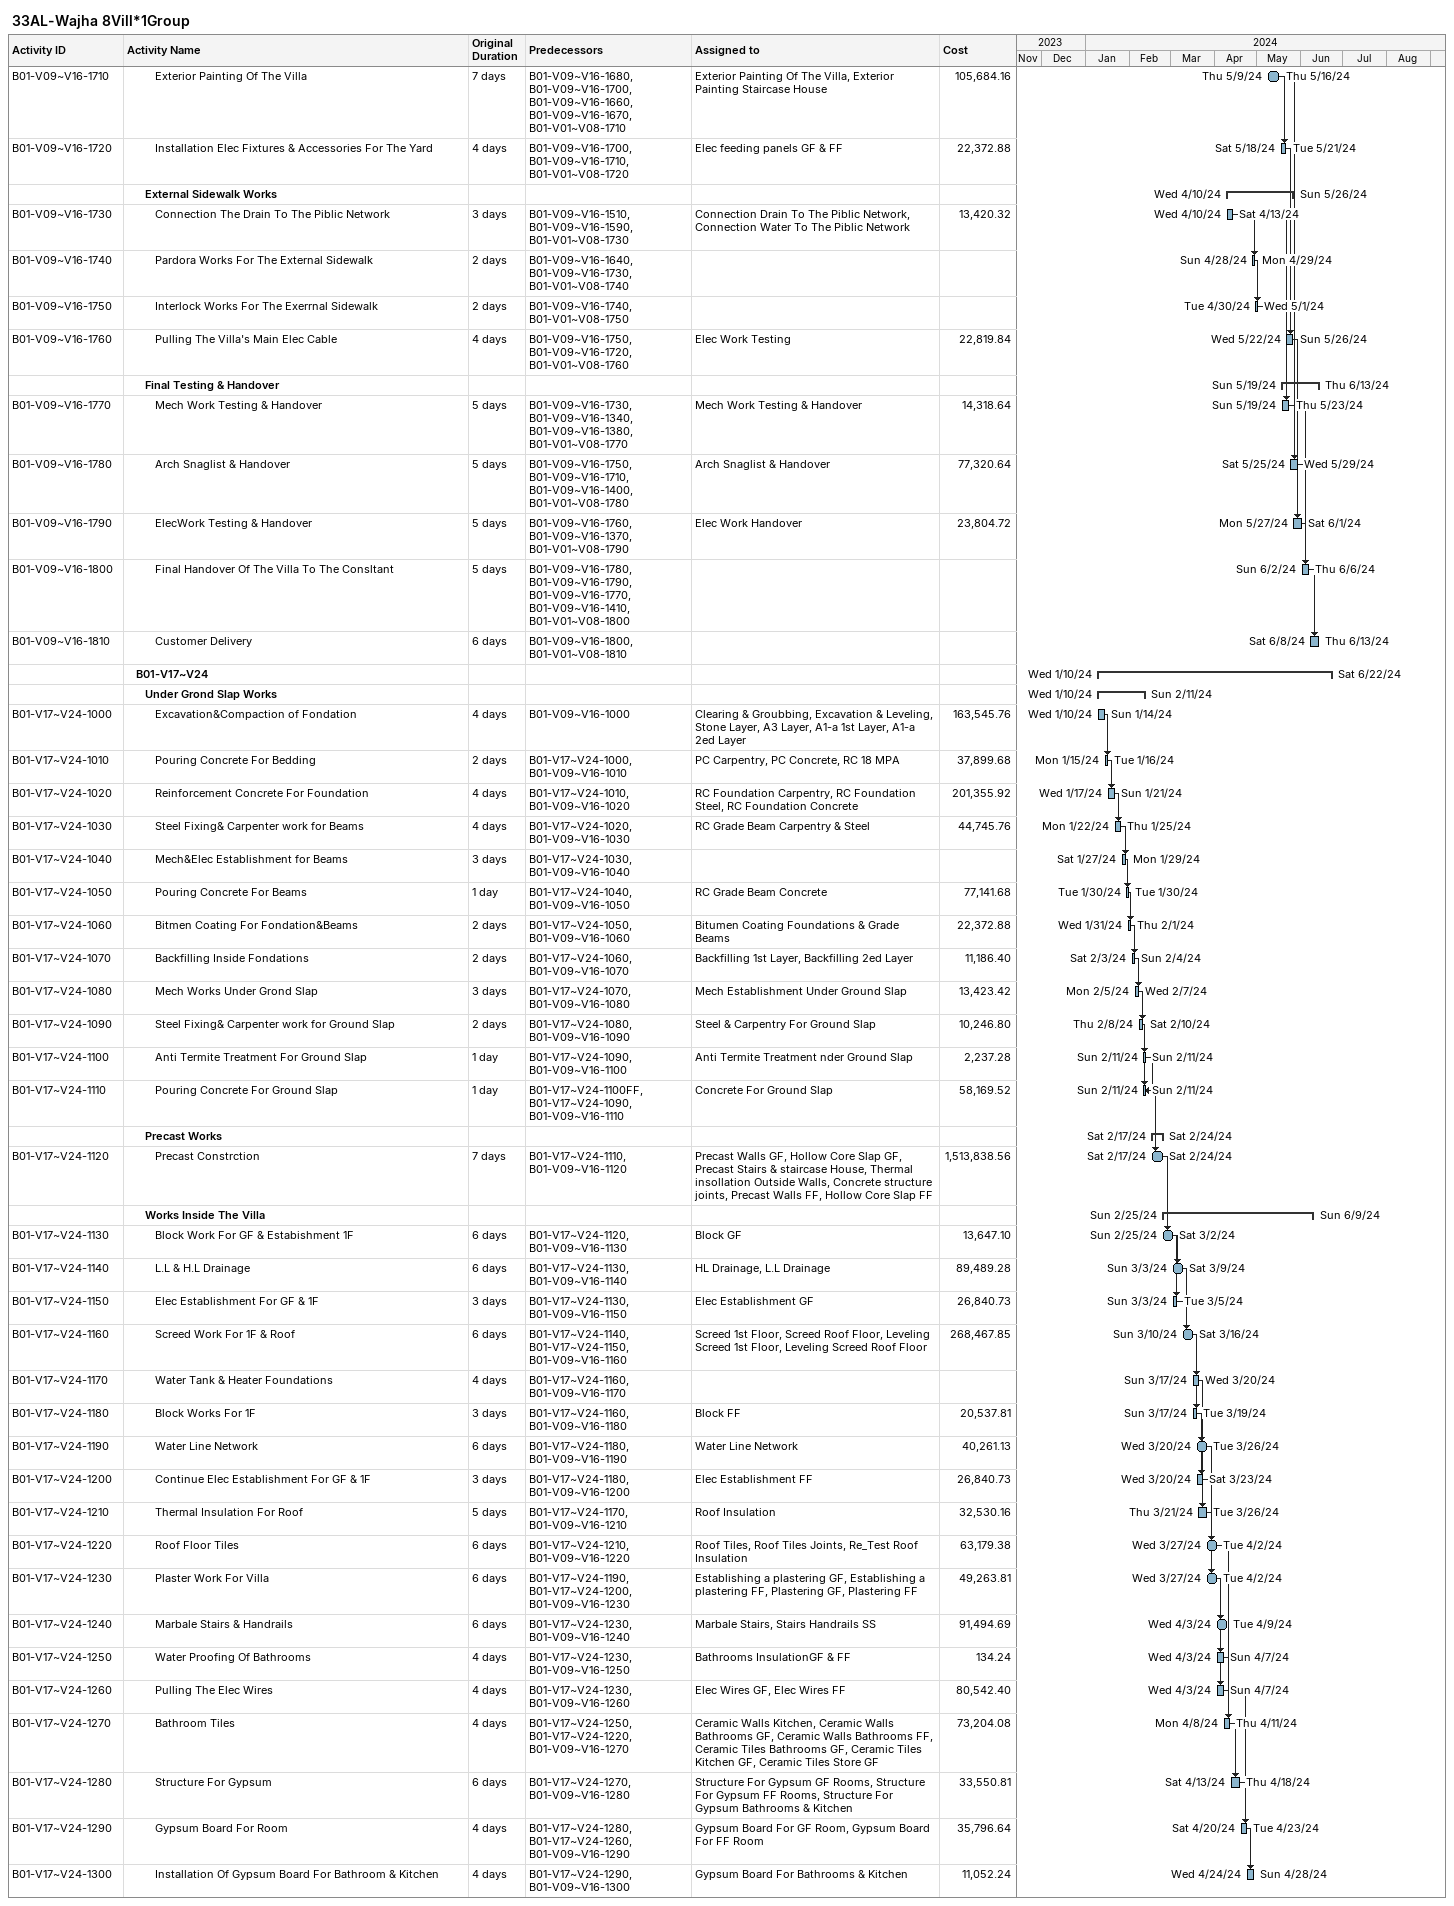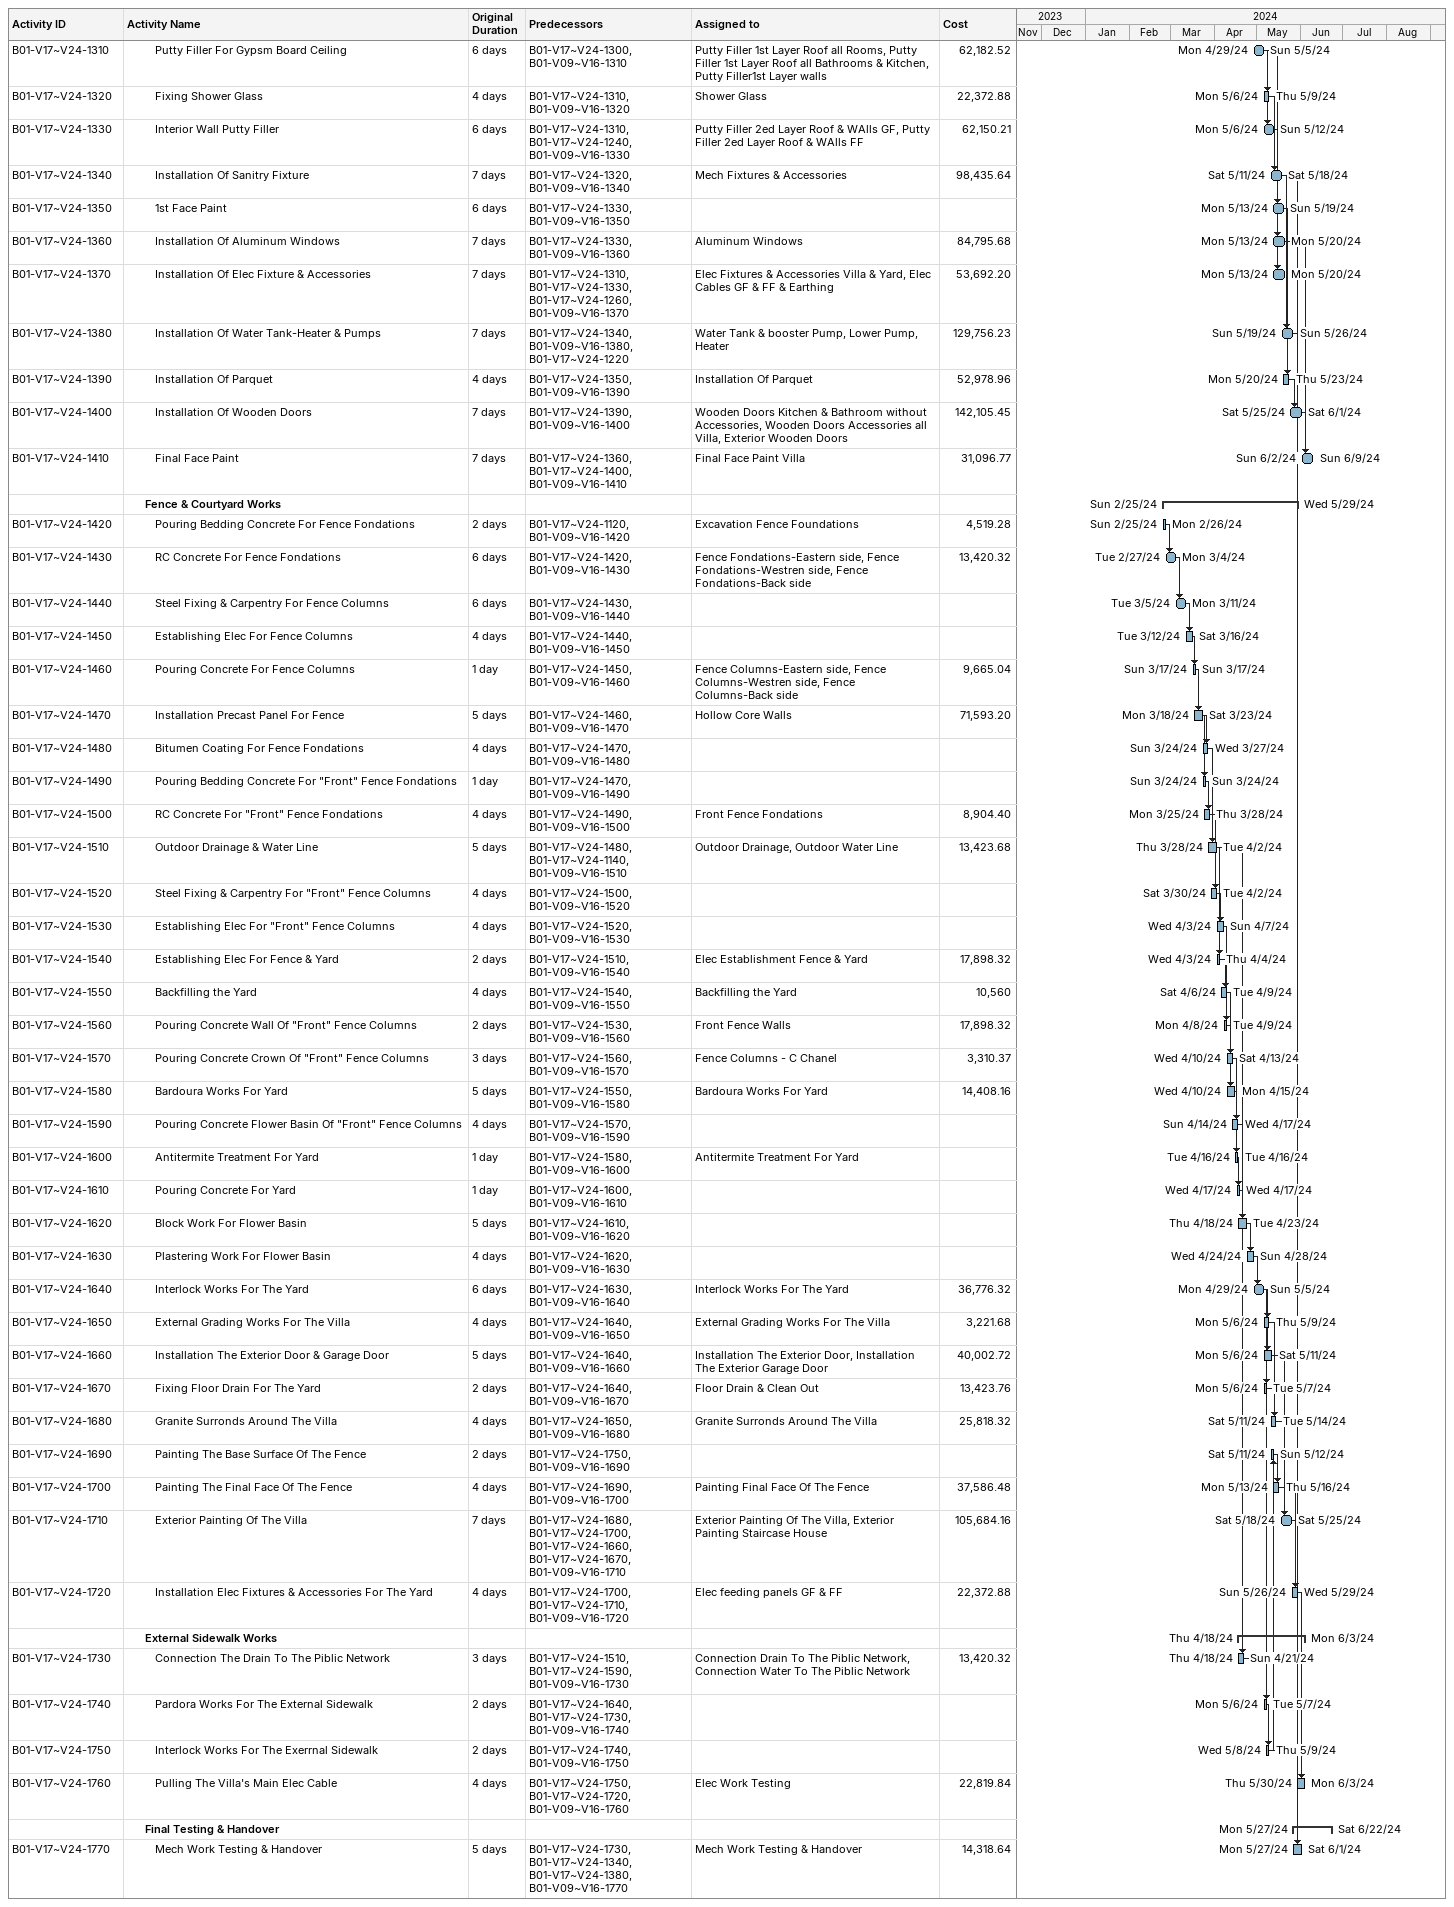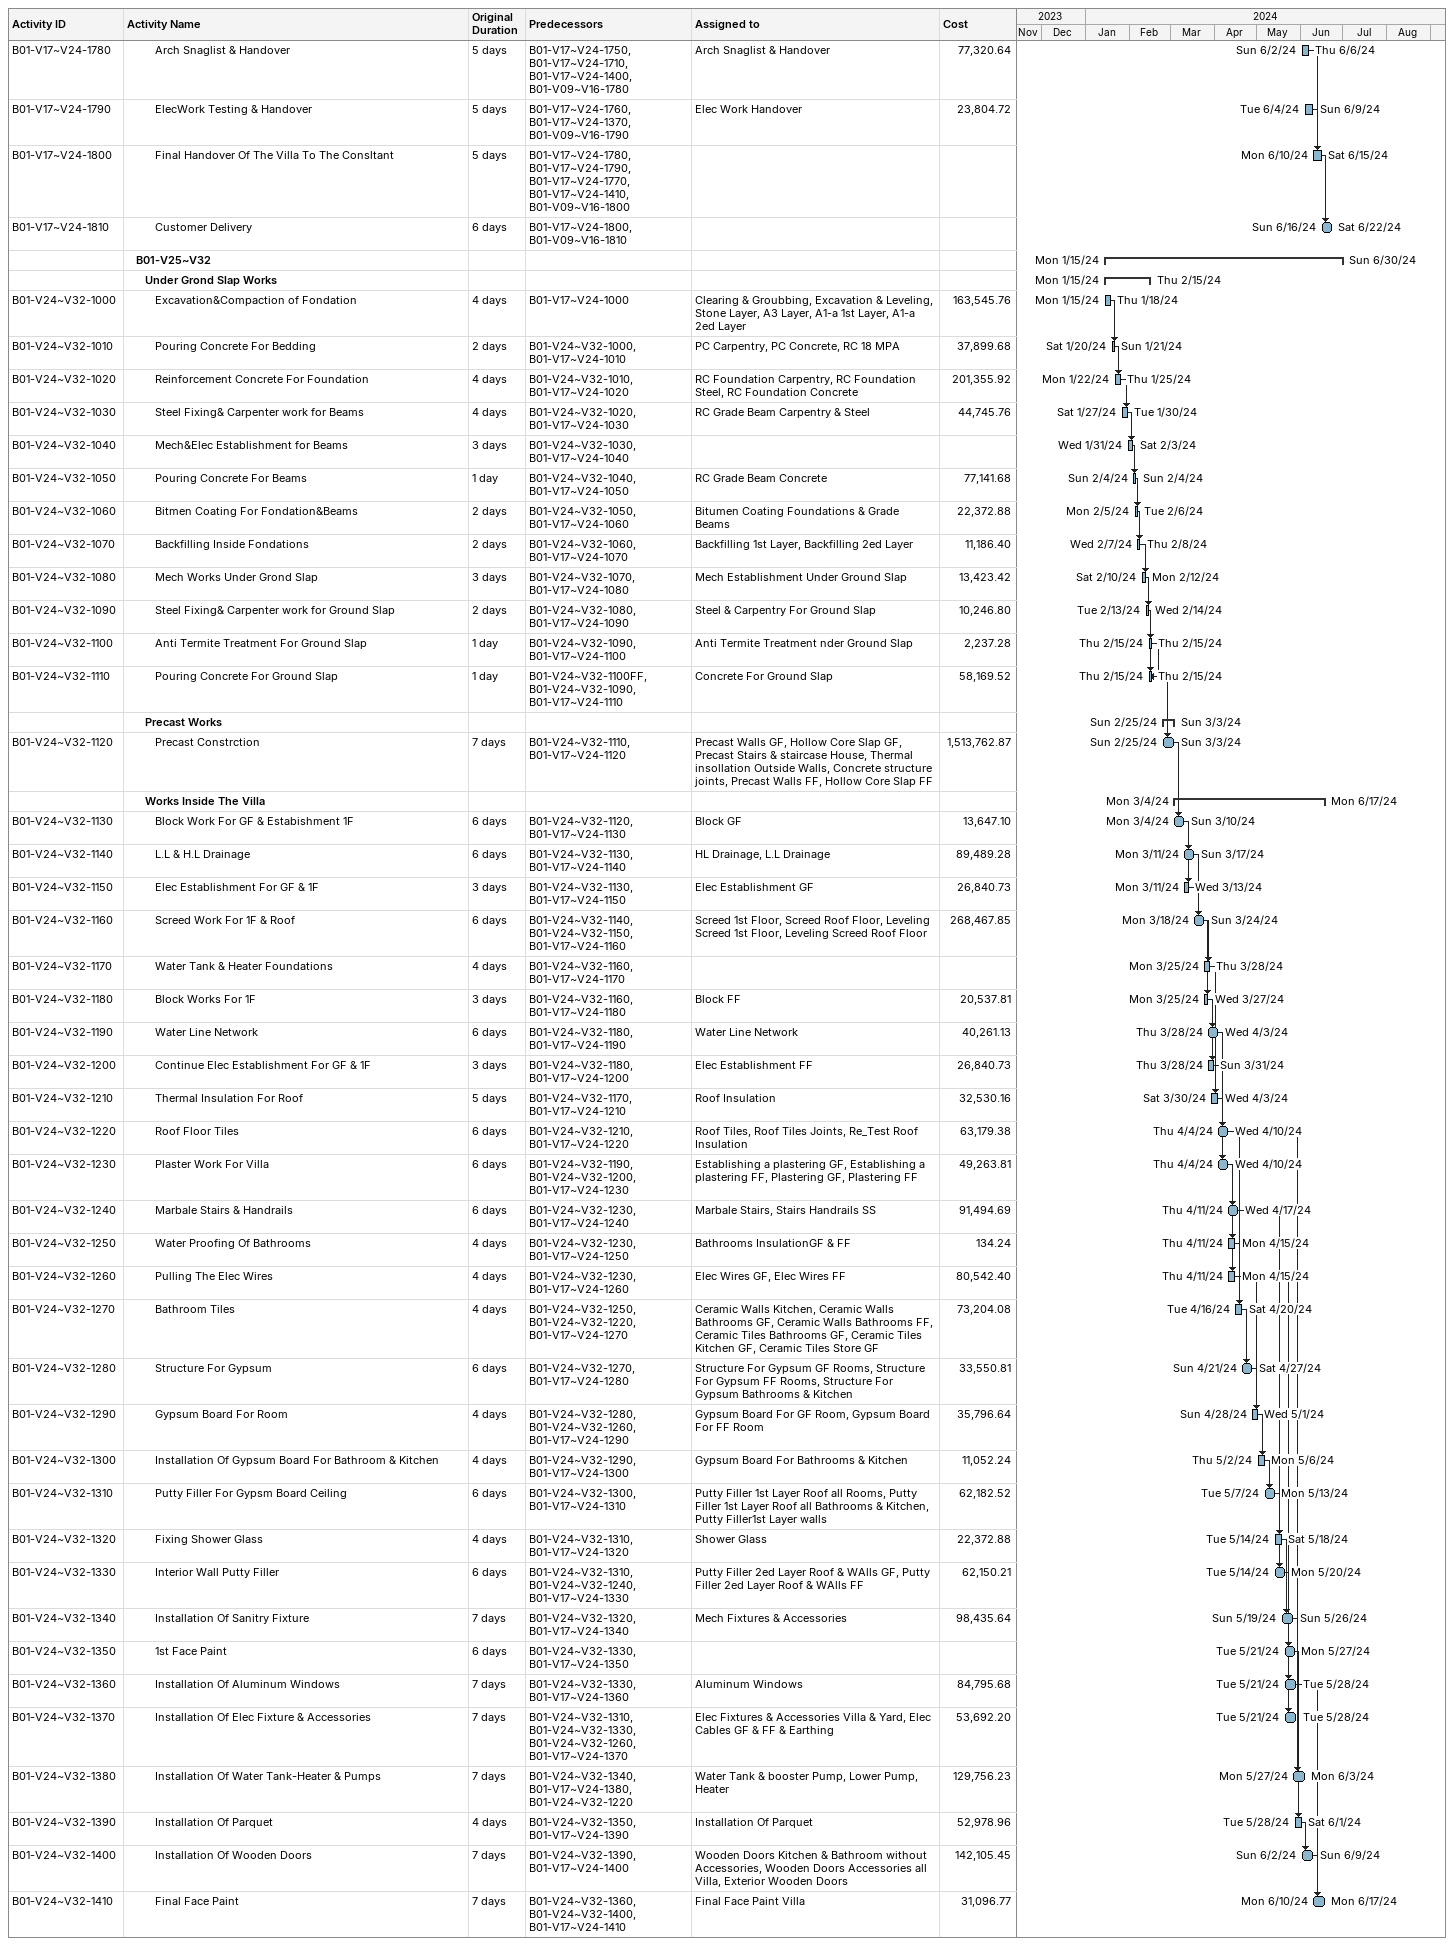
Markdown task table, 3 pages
33AL-Wajha 8Vill*1Group

| ID | Level | Task | Original duration | Start | Finish | Predecessors | Resources | Cost |
|---|---|---|---|---|---|---|---|---|
| B01-V09~V16-1710 | 4 | Exterior Painting Of The Villa | 7d | 2024-05-09 | 2024-05-16 | B01-V09~V16-1680, B01-V09~V16-1700, B01-V09~V16-1660, B01-V09~V16-1670, B01-V01~V08-1710 | Exterior Painting Of The Villa, Exterior Painting Staircase House | 105684.16 |
| B01-V09~V16-1720 | 4 | Installation Elec Fixtures & Accessories For The Yard | 4d | 2024-05-18 | 2024-05-21 | B01-V09~V16-1700, B01-V09~V16-1710, B01-V01~V08-1720 | Elec feeding panels GF & FF | 22372.88 |
|  | 3 | **External Sidewalk Works** |  | 2024-04-10 | 2024-05-26 |  |  |  |
| B01-V09~V16-1730 | 4 | Connection The Drain To The Piblic Network | 3d | 2024-04-10 | 2024-04-13 | B01-V09~V16-1510, B01-V09~V16-1590, B01-V01~V08-1730 | Connection Drain To The Piblic Network, Connection Water To The Piblic Network | 13420.32 |
| B01-V09~V16-1740 | 4 | Pardora Works For The External Sidewalk | 2d | 2024-04-28 | 2024-04-29 | B01-V09~V16-1640, B01-V09~V16-1730, B01-V01~V08-1740 |  |  |
| B01-V09~V16-1750 | 4 | Interlock Works For The Exerrnal Sidewalk | 2d | 2024-04-30 | 2024-05-01 | B01-V09~V16-1740, B01-V01~V08-1750 |  |  |
| B01-V09~V16-1760 | 4 | Pulling The Villa's Main Elec Cable | 4d | 2024-05-22 | 2024-05-26 | B01-V09~V16-1750, B01-V09~V16-1720, B01-V01~V08-1760 | Elec Work Testing | 22819.84 |
|  | 3 | **Final Testing & Handover** |  | 2024-05-19 | 2024-06-13 |  |  |  |
| B01-V09~V16-1770 | 4 | Mech Work Testing & Handover | 5d | 2024-05-19 | 2024-05-23 | B01-V09~V16-1730, B01-V09~V16-1340, B01-V09~V16-1380, B01-V01~V08-1770 | Mech Work Testing & Handover | 14318.64 |
| B01-V09~V16-1780 | 4 | Arch Snaglist & Handover | 5d | 2024-05-25 | 2024-05-29 | B01-V09~V16-1750, B01-V09~V16-1710, B01-V09~V16-1400, B01-V01~V08-1780 | Arch Snaglist & Handover | 77320.64 |
| B01-V09~V16-1790 | 4 | ElecWork Testing & Handover | 5d | 2024-05-27 | 2024-06-01 | B01-V09~V16-1760, B01-V09~V16-1370, B01-V01~V08-1790 | Elec Work Handover | 23804.72 |
| B01-V09~V16-1800 | 4 | Final Handover Of The Villa To The Consltant | 5d | 2024-06-02 | 2024-06-06 | B01-V09~V16-1780, B01-V09~V16-1790, B01-V09~V16-1770, B01-V09~V16-1410, B01-V01~V08-1800 |  |  |
| B01-V09~V16-1810 | 4 | Customer Delivery | 6d | 2024-06-08 | 2024-06-13 | B01-V09~V16-1800, B01-V01~V08-1810 |  |  |
|  | 2 | **B01-V17~V24** |  | 2024-01-10 | 2024-06-22 |  |  |  |
|  | 3 | **Under Grond Slap Works** |  | 2024-01-10 | 2024-02-11 |  |  |  |
| B01-V17~V24-1000 | 4 | Excavation&Compaction of Fondation | 4d | 2024-01-10 | 2024-01-14 | B01-V09~V16-1000 | Clearing & Groubbing, Excavation & Leveling, Stone Layer, A3 Layer, A1-a 1st Layer, A1-a 2ed Layer | 163545.76 |
| B01-V17~V24-1010 | 4 | Pouring Concrete For Bedding | 2d | 2024-01-15 | 2024-01-16 | B01-V17~V24-1000, B01-V09~V16-1010 | PC Carpentry, PC Concrete, RC 18 MPA | 37899.68 |
| B01-V17~V24-1020 | 4 | Reinforcement Concrete For Foundation | 4d | 2024-01-17 | 2024-01-21 | B01-V17~V24-1010, B01-V09~V16-1020 | RC Foundation Carpentry, RC Foundation Steel, RC Foundation Concrete | 201355.92 |
| B01-V17~V24-1030 | 4 | Steel Fixing& Carpenter work for Beams | 4d | 2024-01-22 | 2024-01-25 | B01-V17~V24-1020, B01-V09~V16-1030 | RC Grade Beam Carpentry & Steel | 44745.76 |
| B01-V17~V24-1040 | 4 | Mech&Elec Establishment for Beams | 3d | 2024-01-27 | 2024-01-29 | B01-V17~V24-1030, B01-V09~V16-1040 |  |  |
| B01-V17~V24-1050 | 4 | Pouring Concrete For Beams | 1d | 2024-01-30 | 2024-01-30 | B01-V17~V24-1040, B01-V09~V16-1050 | RC Grade Beam Concrete | 77141.68 |
| B01-V17~V24-1060 | 4 | Bitmen Coating For Fondation&Beams | 2d | 2024-01-31 | 2024-02-01 | B01-V17~V24-1050, B01-V09~V16-1060 | Bitumen Coating Foundations & Grade Beams | 22372.88 |
| B01-V17~V24-1070 | 4 | Backfilling Inside Fondations | 2d | 2024-02-03 | 2024-02-04 | B01-V17~V24-1060, B01-V09~V16-1070 | Backfilling 1st Layer, Backfilling 2ed Layer | 11186.40 |
| B01-V17~V24-1080 | 4 | Mech Works Under Grond Slap | 3d | 2024-02-05 | 2024-02-07 | B01-V17~V24-1070, B01-V09~V16-1080 | Mech Establishment Under Ground Slap | 13423.42 |
| B01-V17~V24-1090 | 4 | Steel Fixing& Carpenter work for Ground Slap | 2d | 2024-02-08 | 2024-02-10 | B01-V17~V24-1080, B01-V09~V16-1090 | Steel & Carpentry For Ground Slap | 10246.80 |
| B01-V17~V24-1100 | 4 | Anti Termite Treatment For Ground Slap | 1d | 2024-02-11 | 2024-02-11 | B01-V17~V24-1090, B01-V09~V16-1100 | Anti Termite Treatment nder Ground Slap | 2237.28 |
| B01-V17~V24-1110 | 4 | Pouring Concrete For Ground Slap | 1d | 2024-02-11 | 2024-02-11 | B01-V17~V24-1100FF, B01-V17~V24-1090, B01-V09~V16-1110 | Concrete For Ground Slap | 58169.52 |
|  | 3 | **Precast Works** |  | 2024-02-17 | 2024-02-24 |  |  |  |
| B01-V17~V24-1120 | 4 | Precast Constrction | 7d | 2024-02-17 | 2024-02-24 | B01-V17~V24-1110, B01-V09~V16-1120 | Precast Walls GF, Hollow Core Slap GF, Precast Stairs & staircase House, Thermal insollation Outside Walls, Concrete structure joints, Precast Walls FF, Hollow Core Slap FF | 1513838.56 |
|  | 3 | **Works Inside The Villa** |  | 2024-02-25 | 2024-06-09 |  |  |  |
| B01-V17~V24-1130 | 4 | Block Work For GF & Estabishment 1F | 6d | 2024-02-25 | 2024-03-02 | B01-V17~V24-1120, B01-V09~V16-1130 | Block GF | 13647.10 |
| B01-V17~V24-1140 | 4 | L.L & H.L Drainage | 6d | 2024-03-03 | 2024-03-09 | B01-V17~V24-1130, B01-V09~V16-1140 | HL Drainage, L.L Drainage | 89489.28 |
| B01-V17~V24-1150 | 4 | Elec Establishment For GF & 1F | 3d | 2024-03-03 | 2024-03-05 | B01-V17~V24-1130, B01-V09~V16-1150 | Elec Establishment GF | 26840.73 |
| B01-V17~V24-1160 | 4 | Screed Work For 1F & Roof | 6d | 2024-03-10 | 2024-03-16 | B01-V17~V24-1140, B01-V17~V24-1150, B01-V09~V16-1160 | Screed 1st Floor, Screed Roof Floor, Leveling Screed 1st Floor, Leveling Screed Roof Floor | 268467.85 |
| B01-V17~V24-1170 | 4 | Water Tank & Heater Foundations | 4d | 2024-03-17 | 2024-03-20 | B01-V17~V24-1160, B01-V09~V16-1170 |  |  |
| B01-V17~V24-1180 | 4 | Block Works For 1F | 3d | 2024-03-17 | 2024-03-19 | B01-V17~V24-1160, B01-V09~V16-1180 | Block FF | 20537.81 |
| B01-V17~V24-1190 | 4 | Water Line Network | 6d | 2024-03-20 | 2024-03-26 | B01-V17~V24-1180, B01-V09~V16-1190 | Water Line Network | 40261.13 |
| B01-V17~V24-1200 | 4 | Continue Elec Establishment For GF & 1F | 3d | 2024-03-20 | 2024-03-23 | B01-V17~V24-1180, B01-V09~V16-1200 | Elec Establishment FF | 26840.73 |
| B01-V17~V24-1210 | 4 | Thermal Insulation For Roof | 5d | 2024-03-21 | 2024-03-26 | B01-V17~V24-1170, B01-V09~V16-1210 | Roof Insulation | 32530.16 |
| B01-V17~V24-1220 | 4 | Roof Floor Tiles | 6d | 2024-03-27 | 2024-04-02 | B01-V17~V24-1210, B01-V09~V16-1220 | Roof Tiles, Roof Tiles Joints, Re_Test Roof Insulation | 63179.38 |
| B01-V17~V24-1230 | 4 | Plaster Work For Villa | 6d | 2024-03-27 | 2024-04-02 | B01-V17~V24-1190, B01-V17~V24-1200, B01-V09~V16-1230 | Establishing a plastering GF, Establishing a plastering FF, Plastering GF, Plastering FF | 49263.81 |
| B01-V17~V24-1240 | 4 | Marbale Stairs & Handrails | 6d | 2024-04-03 | 2024-04-09 | B01-V17~V24-1230, B01-V09~V16-1240 | Marbale Stairs, Stairs Handrails SS | 91494.69 |
| B01-V17~V24-1250 | 4 | Water Proofing Of Bathrooms | 4d | 2024-04-03 | 2024-04-07 | B01-V17~V24-1230, B01-V09~V16-1250 | Bathrooms InsulationGF & FF | 134.24 |
| B01-V17~V24-1260 | 4 | Pulling The Elec Wires | 4d | 2024-04-03 | 2024-04-07 | B01-V17~V24-1230, B01-V09~V16-1260 | Elec Wires GF, Elec Wires FF | 80542.40 |
| B01-V17~V24-1270 | 4 | Bathroom Tiles | 4d | 2024-04-08 | 2024-04-11 | B01-V17~V24-1250, B01-V17~V24-1220, B01-V09~V16-1270 | Ceramic Walls Kitchen, Ceramic Walls Bathrooms GF, Ceramic Walls Bathrooms FF, Ceramic Tiles Bathrooms GF, Ceramic Tiles Kitchen GF, Ceramic Tiles Store GF | 73204.08 |
| B01-V17~V24-1280 | 4 | Structure For Gypsum | 6d | 2024-04-13 | 2024-04-18 | B01-V17~V24-1270, B01-V09~V16-1280 | Structure For Gypsum GF Rooms, Structure For Gypsum FF Rooms, Structure For Gypsum Bathrooms & Kitchen | 33550.81 |
| B01-V17~V24-1290 | 4 | Gypsum Board For Room | 4d | 2024-04-20 | 2024-04-23 | B01-V17~V24-1280, B01-V17~V24-1260, B01-V09~V16-1290 | Gypsum Board For GF Room, Gypsum Board For FF Room | 35796.64 |
| B01-V17~V24-1300 | 4 | Installation Of Gypsum Board For Bathroom & Kitchen | 4d | 2024-04-24 | 2024-04-28 | B01-V17~V24-1290, B01-V09~V16-1300 | Gypsum Board For Bathrooms & Kitchen | 11052.24 |
| B01-V17~V24-1310 | 4 | Putty Filler For Gypsm Board Ceiling | 6d | 2024-04-29 | 2024-05-05 | B01-V17~V24-1300, B01-V09~V16-1310 | Putty Filler 1st Layer Roof all Rooms, Putty Filler 1st Layer Roof all Bathrooms & Kitchen, Putty Filler1st Layer walls | 62182.52 |
| B01-V17~V24-1320 | 4 | Fixing Shower Glass | 4d | 2024-05-06 | 2024-05-09 | B01-V17~V24-1310, B01-V09~V16-1320 | Shower Glass | 22372.88 |
| B01-V17~V24-1330 | 4 | Interior Wall Putty Filler | 6d | 2024-05-06 | 2024-05-12 | B01-V17~V24-1310, B01-V17~V24-1240, B01-V09~V16-1330 | Putty Filler 2ed Layer Roof & WAlls GF, Putty Filler 2ed Layer Roof & WAlls FF | 62150.21 |
| B01-V17~V24-1340 | 4 | Installation Of Sanitry Fixture | 7d | 2024-05-11 | 2024-05-18 | B01-V17~V24-1320, B01-V09~V16-1340 | Mech Fixtures & Accessories | 98435.64 |
| B01-V17~V24-1350 | 4 | 1st Face Paint | 6d | 2024-05-13 | 2024-05-19 | B01-V17~V24-1330, B01-V09~V16-1350 |  |  |
| B01-V17~V24-1360 | 4 | Installation Of Aluminum Windows | 7d | 2024-05-13 | 2024-05-20 | B01-V17~V24-1330, B01-V09~V16-1360 | Aluminum Windows | 84795.68 |
| B01-V17~V24-1370 | 4 | Installation Of Elec Fixture & Accessories | 7d | 2024-05-13 | 2024-05-20 | B01-V17~V24-1310, B01-V17~V24-1330, B01-V17~V24-1260, B01-V09~V16-1370 | Elec Fixtures & Accessories Villa & Yard, Elec Cables GF & FF & Earthing | 53692.20 |
| B01-V17~V24-1380 | 4 | Installation Of Water Tank-Heater & Pumps | 7d | 2024-05-19 | 2024-05-26 | B01-V17~V24-1340, B01-V09~V16-1380, B01-V17~V24-1220 | Water Tank & booster Pump, Lower Pump, Heater | 129756.23 |
| B01-V17~V24-1390 | 4 | Installation Of Parquet | 4d | 2024-05-20 | 2024-05-23 | B01-V17~V24-1350, B01-V09~V16-1390 | Installation Of Parquet | 52978.96 |
| B01-V17~V24-1400 | 4 | Installation Of Wooden Doors | 7d | 2024-05-25 | 2024-06-01 | B01-V17~V24-1390, B01-V09~V16-1400 | Wooden Doors Kitchen & Bathroom without Accessories, Wooden Doors Accessories all Villa, Exterior Wooden Doors | 142105.45 |
| B01-V17~V24-1410 | 4 | Final Face Paint | 7d | 2024-06-02 | 2024-06-09 | B01-V17~V24-1360, B01-V17~V24-1400, B01-V09~V16-1410 | Final Face Paint Villa | 31096.77 |
|  | 3 | **Fence & Courtyard Works** |  | 2024-02-25 | 2024-05-29 |  |  |  |
| B01-V17~V24-1420 | 4 | Pouring Bedding Concrete For Fence Fondations | 2d | 2024-02-25 | 2024-02-26 | B01-V17~V24-1120, B01-V09~V16-1420 | Excavation Fence Foundations | 4519.28 |
| B01-V17~V24-1430 | 4 | RC Concrete For Fence Fondations | 6d | 2024-02-27 | 2024-03-04 | B01-V17~V24-1420, B01-V09~V16-1430 | Fence Fondations-Eastern side, Fence Fondations-Westren side, Fence Fondations-Back side | 13420.32 |
| B01-V17~V24-1440 | 4 | Steel Fixing & Carpentry For Fence Columns | 6d | 2024-03-05 | 2024-03-11 | B01-V17~V24-1430, B01-V09~V16-1440 |  |  |
| B01-V17~V24-1450 | 4 | Establishing Elec For Fence Columns | 4d | 2024-03-12 | 2024-03-16 | B01-V17~V24-1440, B01-V09~V16-1450 |  |  |
| B01-V17~V24-1460 | 4 | Pouring Concrete For Fence Columns | 1d | 2024-03-17 | 2024-03-17 | B01-V17~V24-1450, B01-V09~V16-1460 | Fence Columns-Eastern side, Fence Columns-Westren side, Fence Columns-Back side | 9665.04 |
| B01-V17~V24-1470 | 4 | Installation Precast Panel For Fence | 5d | 2024-03-18 | 2024-03-23 | B01-V17~V24-1460, B01-V09~V16-1470 | Hollow Core Walls | 71593.20 |
| B01-V17~V24-1480 | 4 | Bitumen Coating For Fence Fondations | 4d | 2024-03-24 | 2024-03-27 | B01-V17~V24-1470, B01-V09~V16-1480 |  |  |
| B01-V17~V24-1490 | 4 | Pouring Bedding Concrete For "Front" Fence Fondations | 1d | 2024-03-24 | 2024-03-24 | B01-V17~V24-1470, B01-V09~V16-1490 |  |  |
| B01-V17~V24-1500 | 4 | RC Concrete For "Front" Fence Fondations | 4d | 2024-03-25 | 2024-03-28 | B01-V17~V24-1490, B01-V09~V16-1500 | Front Fence Fondations | 8904.40 |
| B01-V17~V24-1510 | 4 | Outdoor Drainage & Water Line | 5d | 2024-03-28 | 2024-04-02 | B01-V17~V24-1480, B01-V17~V24-1140, B01-V09~V16-1510 | Outdoor Drainage, Outdoor Water Line | 13423.68 |
| B01-V17~V24-1520 | 4 | Steel Fixing & Carpentry For "Front" Fence Columns | 4d | 2024-03-30 | 2024-04-02 | B01-V17~V24-1500, B01-V09~V16-1520 |  |  |
| B01-V17~V24-1530 | 4 | Establishing Elec For "Front" Fence Columns | 4d | 2024-04-03 | 2024-04-07 | B01-V17~V24-1520, B01-V09~V16-1530 |  |  |
| B01-V17~V24-1540 | 4 | Establishing Elec For Fence & Yard | 2d | 2024-04-03 | 2024-04-04 | B01-V17~V24-1510, B01-V09~V16-1540 | Elec Establishment Fence & Yard | 17898.32 |
| B01-V17~V24-1550 | 4 | Backfilling the Yard | 4d | 2024-04-06 | 2024-04-09 | B01-V17~V24-1540, B01-V09~V16-1550 | Backfilling the Yard | 10560 |
| B01-V17~V24-1560 | 4 | Pouring Concrete Wall Of "Front" Fence Columns | 2d | 2024-04-08 | 2024-04-09 | B01-V17~V24-1530, B01-V09~V16-1560 | Front Fence Walls | 17898.32 |
| B01-V17~V24-1570 | 4 | Pouring Concrete Crown Of "Front" Fence Columns | 3d | 2024-04-10 | 2024-04-13 | B01-V17~V24-1560, B01-V09~V16-1570 | Fence Columns - C Chanel | 3310.37 |
| B01-V17~V24-1580 | 4 | Bardoura Works For Yard | 5d | 2024-04-10 | 2024-04-15 | B01-V17~V24-1550, B01-V09~V16-1580 | Bardoura Works For Yard | 14408.16 |
| B01-V17~V24-1590 | 4 | Pouring Concrete Flower Basin Of "Front" Fence Columns | 4d | 2024-04-14 | 2024-04-17 | B01-V17~V24-1570, B01-V09~V16-1590 |  |  |
| B01-V17~V24-1600 | 4 | Antitermite Treatment For Yard | 1d | 2024-04-16 | 2024-04-16 | B01-V17~V24-1580, B01-V09~V16-1600 | Antitermite Treatment For Yard |  |
| B01-V17~V24-1610 | 4 | Pouring Concrete For Yard | 1d | 2024-04-17 | 2024-04-17 | B01-V17~V24-1600, B01-V09~V16-1610 |  |  |
| B01-V17~V24-1620 | 4 | Block Work For Flower Basin | 5d | 2024-04-18 | 2024-04-23 | B01-V17~V24-1610, B01-V09~V16-1620 |  |  |
| B01-V17~V24-1630 | 4 | Plastering Work For Flower Basin | 4d | 2024-04-24 | 2024-04-28 | B01-V17~V24-1620, B01-V09~V16-1630 |  |  |
| B01-V17~V24-1640 | 4 | Interlock Works For The Yard | 6d | 2024-04-29 | 2024-05-05 | B01-V17~V24-1630, B01-V09~V16-1640 | Interlock Works For The Yard | 36776.32 |
| B01-V17~V24-1650 | 4 | External Grading Works For The Villa | 4d | 2024-05-06 | 2024-05-09 | B01-V17~V24-1640, B01-V09~V16-1650 | External Grading Works For The Villa | 3221.68 |
| B01-V17~V24-1660 | 4 | Installation The Exterior Door & Garage Door | 5d | 2024-05-06 | 2024-05-11 | B01-V17~V24-1640, B01-V09~V16-1660 | Installation The Exterior Door, Installation The Exterior Garage Door | 40002.72 |
| B01-V17~V24-1670 | 4 | Fixing Floor Drain For The Yard | 2d | 2024-05-06 | 2024-05-07 | B01-V17~V24-1640, B01-V09~V16-1670 | Floor Drain & Clean Out | 13423.76 |
| B01-V17~V24-1680 | 4 | Granite Surronds Around The Villa | 4d | 2024-05-11 | 2024-05-14 | B01-V17~V24-1650, B01-V09~V16-1680 | Granite Surronds Around The Villa | 25818.32 |
| B01-V17~V24-1690 | 4 | Painting The Base Surface Of The Fence | 2d | 2024-05-11 | 2024-05-12 | B01-V17~V24-1750, B01-V09~V16-1690 |  |  |
| B01-V17~V24-1700 | 4 | Painting The Final Face Of The Fence | 4d | 2024-05-13 | 2024-05-16 | B01-V17~V24-1690, B01-V09~V16-1700 | Painting Final Face Of The Fence | 37586.48 |
| B01-V17~V24-1710 | 4 | Exterior Painting Of The Villa | 7d | 2024-05-18 | 2024-05-25 | B01-V17~V24-1680, B01-V17~V24-1700, B01-V17~V24-1660, B01-V17~V24-1670, B01-V09~V16-1710 | Exterior Painting Of The Villa, Exterior Painting Staircase House | 105684.16 |
| B01-V17~V24-1720 | 4 | Installation Elec Fixtures & Accessories For The Yard | 4d | 2024-05-26 | 2024-05-29 | B01-V17~V24-1700, B01-V17~V24-1710, B01-V09~V16-1720 | Elec feeding panels GF & FF | 22372.88 |
|  | 3 | **External Sidewalk Works** |  | 2024-04-18 | 2024-06-03 |  |  |  |
| B01-V17~V24-1730 | 4 | Connection The Drain To The Piblic Network | 3d | 2024-04-18 | 2024-04-21 | B01-V17~V24-1510, B01-V17~V24-1590, B01-V09~V16-1730 | Connection Drain To The Piblic Network, Connection Water To The Piblic Network | 13420.32 |
| B01-V17~V24-1740 | 4 | Pardora Works For The External Sidewalk | 2d | 2024-05-06 | 2024-05-07 | B01-V17~V24-1640, B01-V17~V24-1730, B01-V09~V16-1740 |  |  |
| B01-V17~V24-1750 | 4 | Interlock Works For The Exerrnal Sidewalk | 2d | 2024-05-08 | 2024-05-09 | B01-V17~V24-1740, B01-V09~V16-1750 |  |  |
| B01-V17~V24-1760 | 4 | Pulling The Villa's Main Elec Cable | 4d | 2024-05-30 | 2024-06-03 | B01-V17~V24-1750, B01-V17~V24-1720, B01-V09~V16-1760 | Elec Work Testing | 22819.84 |
|  | 3 | **Final Testing & Handover** |  | 2024-05-27 | 2024-06-22 |  |  |  |
| B01-V17~V24-1770 | 4 | Mech Work Testing & Handover | 5d | 2024-05-27 | 2024-06-01 | B01-V17~V24-1730, B01-V17~V24-1340, B01-V17~V24-1380, B01-V09~V16-1770 | Mech Work Testing & Handover | 14318.64 |
| B01-V17~V24-1780 | 4 | Arch Snaglist & Handover | 5d | 2024-06-02 | 2024-06-06 | B01-V17~V24-1750, B01-V17~V24-1710, B01-V17~V24-1400, B01-V09~V16-1780 | Arch Snaglist & Handover | 77320.64 |
| B01-V17~V24-1790 | 4 | ElecWork Testing & Handover | 5d | 2024-06-04 | 2024-06-09 | B01-V17~V24-1760, B01-V17~V24-1370, B01-V09~V16-1790 | Elec Work Handover | 23804.72 |
| B01-V17~V24-1800 | 4 | Final Handover Of The Villa To The Consltant | 5d | 2024-06-10 | 2024-06-15 | B01-V17~V24-1780, B01-V17~V24-1790, B01-V17~V24-1770, B01-V17~V24-1410, B01-V09~V16-1800 |  |  |
| B01-V17~V24-1810 | 4 | Customer Delivery | 6d | 2024-06-16 | 2024-06-22 | B01-V17~V24-1800, B01-V09~V16-1810 |  |  |
|  | 2 | **B01-V25~V32** |  | 2024-01-15 | 2024-06-30 |  |  |  |
|  | 3 | **Under Grond Slap Works** |  | 2024-01-15 | 2024-02-15 |  |  |  |
| B01-V24~V32-1000 | 4 | Excavation&Compaction of Fondation | 4d | 2024-01-15 | 2024-01-18 | B01-V17~V24-1000 | Clearing & Groubbing, Excavation & Leveling, Stone Layer, A3 Layer, A1-a 1st Layer, A1-a 2ed Layer | 163545.76 |
| B01-V24~V32-1010 | 4 | Pouring Concrete For Bedding | 2d | 2024-01-20 | 2024-01-21 | B01-V24~V32-1000, B01-V17~V24-1010 | PC Carpentry, PC Concrete, RC 18 MPA | 37899.68 |
| B01-V24~V32-1020 | 4 | Reinforcement Concrete For Foundation | 4d | 2024-01-22 | 2024-01-25 | B01-V24~V32-1010, B01-V17~V24-1020 | RC Foundation Carpentry, RC Foundation Steel, RC Foundation Concrete | 201355.92 |
| B01-V24~V32-1030 | 4 | Steel Fixing& Carpenter work for Beams | 4d | 2024-01-27 | 2024-01-30 | B01-V24~V32-1020, B01-V17~V24-1030 | RC Grade Beam Carpentry & Steel | 44745.76 |
| B01-V24~V32-1040 | 4 | Mech&Elec Establishment for Beams | 3d | 2024-01-31 | 2024-02-03 | B01-V24~V32-1030, B01-V17~V24-1040 |  |  |
| B01-V24~V32-1050 | 4 | Pouring Concrete For Beams | 1d | 2024-02-04 | 2024-02-04 | B01-V24~V32-1040, B01-V17~V24-1050 | RC Grade Beam Concrete | 77141.68 |
| B01-V24~V32-1060 | 4 | Bitmen Coating For Fondation&Beams | 2d | 2024-02-05 | 2024-02-06 | B01-V24~V32-1050, B01-V17~V24-1060 | Bitumen Coating Foundations & Grade Beams | 22372.88 |
| B01-V24~V32-1070 | 4 | Backfilling Inside Fondations | 2d | 2024-02-07 | 2024-02-08 | B01-V24~V32-1060, B01-V17~V24-1070 | Backfilling 1st Layer, Backfilling 2ed Layer | 11186.40 |
| B01-V24~V32-1080 | 4 | Mech Works Under Grond Slap | 3d | 2024-02-10 | 2024-02-12 | B01-V24~V32-1070, B01-V17~V24-1080 | Mech Establishment Under Ground Slap | 13423.42 |
| B01-V24~V32-1090 | 4 | Steel Fixing& Carpenter work for Ground Slap | 2d | 2024-02-13 | 2024-02-14 | B01-V24~V32-1080, B01-V17~V24-1090 | Steel & Carpentry For Ground Slap | 10246.80 |
| B01-V24~V32-1100 | 4 | Anti Termite Treatment For Ground Slap | 1d | 2024-02-15 | 2024-02-15 | B01-V24~V32-1090, B01-V17~V24-1100 | Anti Termite Treatment nder Ground Slap | 2237.28 |
| B01-V24~V32-1110 | 4 | Pouring Concrete For Ground Slap | 1d | 2024-02-15 | 2024-02-15 | B01-V24~V32-1100FF, B01-V24~V32-1090, B01-V17~V24-1110 | Concrete For Ground Slap | 58169.52 |
|  | 3 | **Precast Works** |  | 2024-02-25 | 2024-03-03 |  |  |  |
| B01-V24~V32-1120 | 4 | Precast Constrction | 7d | 2024-02-25 | 2024-03-03 | B01-V24~V32-1110, B01-V17~V24-1120 | Precast Walls GF, Hollow Core Slap GF, Precast Stairs & staircase House, Thermal insollation Outside Walls, Concrete structure joints, Precast Walls FF, Hollow Core Slap FF | 1513762.87 |
|  | 3 | **Works Inside The Villa** |  | 2024-03-04 | 2024-06-17 |  |  |  |
| B01-V24~V32-1130 | 4 | Block Work For GF & Estabishment 1F | 6d | 2024-03-04 | 2024-03-10 | B01-V24~V32-1120, B01-V17~V24-1130 | Block GF | 13647.10 |
| B01-V24~V32-1140 | 4 | L.L & H.L Drainage | 6d | 2024-03-11 | 2024-03-17 | B01-V24~V32-1130, B01-V17~V24-1140 | HL Drainage, L.L Drainage | 89489.28 |
| B01-V24~V32-1150 | 4 | Elec Establishment For GF & 1F | 3d | 2024-03-11 | 2024-03-13 | B01-V24~V32-1130, B01-V17~V24-1150 | Elec Establishment GF | 26840.73 |
| B01-V24~V32-1160 | 4 | Screed Work For 1F & Roof | 6d | 2024-03-18 | 2024-03-24 | B01-V24~V32-1140, B01-V24~V32-1150, B01-V17~V24-1160 | Screed 1st Floor, Screed Roof Floor, Leveling Screed 1st Floor, Leveling Screed Roof Floor | 268467.85 |
| B01-V24~V32-1170 | 4 | Water Tank & Heater Foundations | 4d | 2024-03-25 | 2024-03-28 | B01-V24~V32-1160, B01-V17~V24-1170 |  |  |
| B01-V24~V32-1180 | 4 | Block Works For 1F | 3d | 2024-03-25 | 2024-03-27 | B01-V24~V32-1160, B01-V17~V24-1180 | Block FF | 20537.81 |
| B01-V24~V32-1190 | 4 | Water Line Network | 6d | 2024-03-28 | 2024-04-03 | B01-V24~V32-1180, B01-V17~V24-1190 | Water Line Network | 40261.13 |
| B01-V24~V32-1200 | 4 | Continue Elec Establishment For GF & 1F | 3d | 2024-03-28 | 2024-03-31 | B01-V24~V32-1180, B01-V17~V24-1200 | Elec Establishment FF | 26840.73 |
| B01-V24~V32-1210 | 4 | Thermal Insulation For Roof | 5d | 2024-03-30 | 2024-04-03 | B01-V24~V32-1170, B01-V17~V24-1210 | Roof Insulation | 32530.16 |
| B01-V24~V32-1220 | 4 | Roof Floor Tiles | 6d | 2024-04-04 | 2024-04-10 | B01-V24~V32-1210, B01-V17~V24-1220 | Roof Tiles, Roof Tiles Joints, Re_Test Roof Insulation | 63179.38 |
| B01-V24~V32-1230 | 4 | Plaster Work For Villa | 6d | 2024-04-04 | 2024-04-10 | B01-V24~V32-1190, B01-V24~V32-1200, B01-V17~V24-1230 | Establishing a plastering GF, Establishing a plastering FF, Plastering GF, Plastering FF | 49263.81 |
| B01-V24~V32-1240 | 4 | Marbale Stairs & Handrails | 6d | 2024-04-11 | 2024-04-17 | B01-V24~V32-1230, B01-V17~V24-1240 | Marbale Stairs, Stairs Handrails SS | 91494.69 |
| B01-V24~V32-1250 | 4 | Water Proofing Of Bathrooms | 4d | 2024-04-11 | 2024-04-15 | B01-V24~V32-1230, B01-V17~V24-1250 | Bathrooms InsulationGF & FF | 134.24 |
| B01-V24~V32-1260 | 4 | Pulling The Elec Wires | 4d | 2024-04-11 | 2024-04-15 | B01-V24~V32-1230, B01-V17~V24-1260 | Elec Wires GF, Elec Wires FF | 80542.40 |
| B01-V24~V32-1270 | 4 | Bathroom Tiles | 4d | 2024-04-16 | 2024-04-20 | B01-V24~V32-1250, B01-V24~V32-1220, B01-V17~V24-1270 | Ceramic Walls Kitchen, Ceramic Walls Bathrooms GF, Ceramic Walls Bathrooms FF, Ceramic Tiles Bathrooms GF, Ceramic Tiles Kitchen GF, Ceramic Tiles Store GF | 73204.08 |
| B01-V24~V32-1280 | 4 | Structure For Gypsum | 6d | 2024-04-21 | 2024-04-27 | B01-V24~V32-1270, B01-V17~V24-1280 | Structure For Gypsum GF Rooms, Structure For Gypsum FF Rooms, Structure For Gypsum Bathrooms & Kitchen | 33550.81 |
| B01-V24~V32-1290 | 4 | Gypsum Board For Room | 4d | 2024-04-28 | 2024-05-01 | B01-V24~V32-1280, B01-V24~V32-1260, B01-V17~V24-1290 | Gypsum Board For GF Room, Gypsum Board For FF Room | 35796.64 |
| B01-V24~V32-1300 | 4 | Installation Of Gypsum Board For Bathroom & Kitchen | 4d | 2024-05-02 | 2024-05-06 | B01-V24~V32-1290, B01-V17~V24-1300 | Gypsum Board For Bathrooms & Kitchen | 11052.24 |
| B01-V24~V32-1310 | 4 | Putty Filler For Gypsm Board Ceiling | 6d | 2024-05-07 | 2024-05-13 | B01-V24~V32-1300, B01-V17~V24-1310 | Putty Filler 1st Layer Roof all Rooms, Putty Filler 1st Layer Roof all Bathrooms & Kitchen, Putty Filler1st Layer walls | 62182.52 |
| B01-V24~V32-1320 | 4 | Fixing Shower Glass | 4d | 2024-05-14 | 2024-05-18 | B01-V24~V32-1310, B01-V17~V24-1320 | Shower Glass | 22372.88 |
| B01-V24~V32-1330 | 4 | Interior Wall Putty Filler | 6d | 2024-05-14 | 2024-05-20 | B01-V24~V32-1310, B01-V24~V32-1240, B01-V17~V24-1330 | Putty Filler 2ed Layer Roof & WAlls GF, Putty Filler 2ed Layer Roof & WAlls FF | 62150.21 |
| B01-V24~V32-1340 | 4 | Installation Of Sanitry Fixture | 7d | 2024-05-19 | 2024-05-26 | B01-V24~V32-1320, B01-V17~V24-1340 | Mech Fixtures & Accessories | 98435.64 |
| B01-V24~V32-1350 | 4 | 1st Face Paint | 6d | 2024-05-21 | 2024-05-27 | B01-V24~V32-1330, B01-V17~V24-1350 |  |  |
| B01-V24~V32-1360 | 4 | Installation Of Aluminum Windows | 7d | 2024-05-21 | 2024-05-28 | B01-V24~V32-1330, B01-V17~V24-1360 | Aluminum Windows | 84795.68 |
| B01-V24~V32-1370 | 4 | Installation Of Elec Fixture & Accessories | 7d | 2024-05-21 | 2024-05-28 | B01-V24~V32-1310, B01-V24~V32-1330, B01-V24~V32-1260, B01-V17~V24-1370 | Elec Fixtures & Accessories Villa & Yard, Elec Cables GF & FF & Earthing | 53692.20 |
| B01-V24~V32-1380 | 4 | Installation Of Water Tank-Heater & Pumps | 7d | 2024-05-27 | 2024-06-03 | B01-V24~V32-1340, B01-V17~V24-1380, B01-V24~V32-1220 | Water Tank & booster Pump, Lower Pump, Heater | 129756.23 |
| B01-V24~V32-1390 | 4 | Installation Of Parquet | 4d | 2024-05-28 | 2024-06-01 | B01-V24~V32-1350, B01-V17~V24-1390 | Installation Of Parquet | 52978.96 |
| B01-V24~V32-1400 | 4 | Installation Of Wooden Doors | 7d | 2024-06-02 | 2024-06-09 | B01-V24~V32-1390, B01-V17~V24-1400 | Wooden Doors Kitchen & Bathroom without Accessories, Wooden Doors Accessories all Villa, Exterior Wooden Doors | 142105.45 |
| B01-V24~V32-1410 | 4 | Final Face Paint | 7d | 2024-06-10 | 2024-06-17 | B01-V24~V32-1360, B01-V24~V32-1400, B01-V17~V24-1410 | Final Face Paint Villa | 31096.77 |
